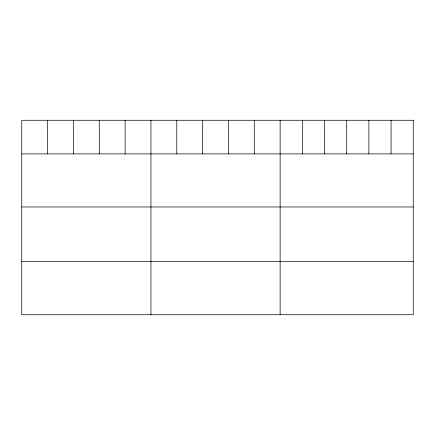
<?xml version="1.0" encoding="UTF-8"?>
<svg xmlns="http://www.w3.org/2000/svg" width="435" height="435" viewBox="0 0 435 435"><rect width="100%" height="100%" fill="white"/><g stroke="black" fill="none" stroke-linecap="round" stroke-linejoin="round"><path stroke-width="0.65" d="M21.75 153.903L413.25 153.903M21.75 206.973L413.25 206.973M21.75 261.652L413.25 261.652M391.065 120.272L391.065 153.903M368.88 120.272L368.88 153.903M346.695 120.272L346.695 153.903M324.51 120.272L324.51 153.903M302.325 120.272L302.325 153.903M280.14 120.272L280.14 314.728M254.301 120.272L254.301 153.903M228.462 120.272L228.462 153.903M202.623 120.272L202.623 153.903M176.784 120.272L176.784 153.903M150.945 120.272L150.945 314.728M125.106 120.272L125.106 153.903M99.267 120.272L99.267 153.903M73.428 120.272L73.428 153.903M47.589 120.272L47.589 153.903M413.25 120.272L21.75 120.272L21.75 314.728L413.25 314.728L413.25 120.272"/></g></svg>
